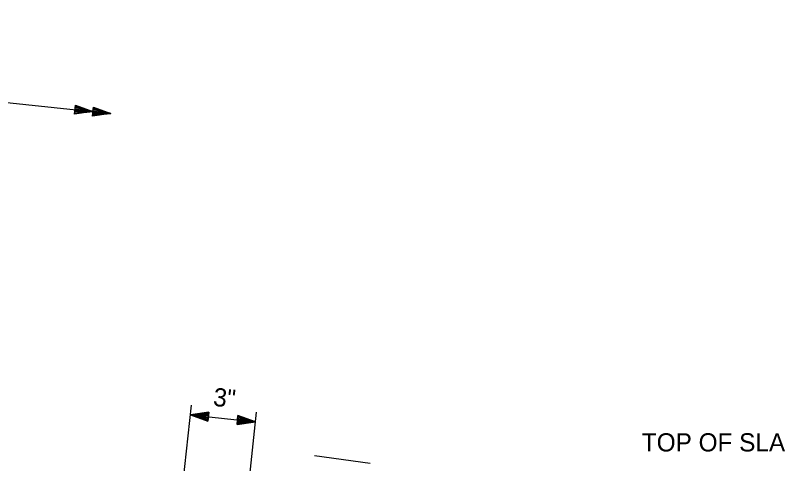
# Model space of a CAD drawing. Extents: x 10139.9 to 10183.9, y 10031.6 to 10060.9.
# Drawn here: x 10158.41 to 10165.48, y 10041.15 to 10045.29 of the extents above; entities that cross this region are included whole.
import ezdxf

# ---------------------------------------------------------------- set-up
doc = ezdxf.new("R2010")
doc.units = 0
doc.layers.add('Dimension Lines', color=7, linetype='Continuous')
doc.layers.add('Text', color=7, linetype='Continuous')

msp = doc.modelspace()

# ---------------------------------------------------------------- linework, layer by layer
at = {"layer": 'Dimension Lines'}
for p, q in [((10150.819, 10045.2902), (10159.2979, 10044.3822)), ((10159.8218, 10039.6216), (10160.0426, 10041.6904)), ((10160.4183, 10039.5088), (10160.6444, 10041.6254)), ((10160.0334, 10041.5997), (10160.6346, 10041.5355)), ((10161.6971, 10041.1492), (10161.1817, 10041.2202))]:
    msp.add_line(p, q, dxfattribs=at)
for points in [[(10158.9702, 10044.4602), (10159.1317, 10044.4005), (10158.9691, 10044.4517), (10158.9683, 10044.4435), (10159.1317, 10044.4005), (10158.9669, 10044.4351), (10158.9662, 10044.4269), (10159.1317, 10044.4005), (10158.9648, 10044.4093), (10158.9638, 10044.4012), (10159.1317, 10044.4005), (10158.9624, 10044.3928), (10158.9617, 10044.3847), (10159.1317, 10044.4005), (10158.961, 10044.3762), (10158.9702, 10044.4602), (10159.1317, 10044.4005), (10159.1362, 10044.4421), (10159.2979, 10044.3822), (10159.1356, 10044.4337), (10159.1341, 10044.4252), (10159.2979, 10044.3822), (10159.1341, 10044.417), (10159.1324, 10044.4086), (10159.2979, 10044.3822), (10159.131, 10044.392), (10159.1303, 10044.3839), (10159.2979, 10044.3822), (10159.1296, 10044.3754), (10159.1278, 10044.3669), (10159.2979, 10044.3822), (10159.1271, 10044.3589), (10159.1362, 10044.4421)], [(10160.1992, 10041.5818), (10160.2006, 10041.5898), (10160.0334, 10041.5997), (10160.202, 10041.5983), (10160.202, 10041.6064), (10160.0334, 10041.5997), (10160.2028, 10041.6149), (10160.2034, 10041.624), (10160.0334, 10041.5997), (10160.1946, 10041.5401), (10160.1961, 10041.5489), (10160.0334, 10041.5997), (10160.1975, 10041.5567), (10160.1981, 10041.5658), (10160.0334, 10041.5997), (10160.1981, 10041.5733), (10160.2034, 10041.624), (10160.1946, 10041.5401), (10160.0334, 10041.5997), (10160.2034, 10041.624)], [(10160.4691, 10041.5528), (10160.4674, 10041.5447), (10160.6346, 10041.5355), (10160.4667, 10041.5361), (10160.4659, 10041.5278), (10160.6346, 10041.5355), (10160.4653, 10041.5196), (10160.4645, 10041.5119), (10160.6346, 10041.5355), (10160.4733, 10041.5944), (10160.4719, 10041.5859), (10160.6346, 10041.5355), (10160.4712, 10041.5778), (10160.4698, 10041.5694), (10160.6346, 10041.5355), (10160.4698, 10041.5612), (10160.4645, 10041.5119), (10160.4733, 10041.5944), (10160.6346, 10041.5355), (10160.4645, 10041.5119)]]:
    msp.add_lwpolyline(points, dxfattribs=at)

# ---------------------------------------------------------------- texts
at = {"layer": 'Text'}
msp.add_text('3"', height=0.16828, rotation=353.87453, dxfattribs=at).set_placement((10160.2384, 10041.6843))
msp.add_text('TOP OF SLAB', height=0.168281, dxfattribs=at).set_placement((10164.2083, 10041.2618))

doc.saveas('drawing.dxf')
